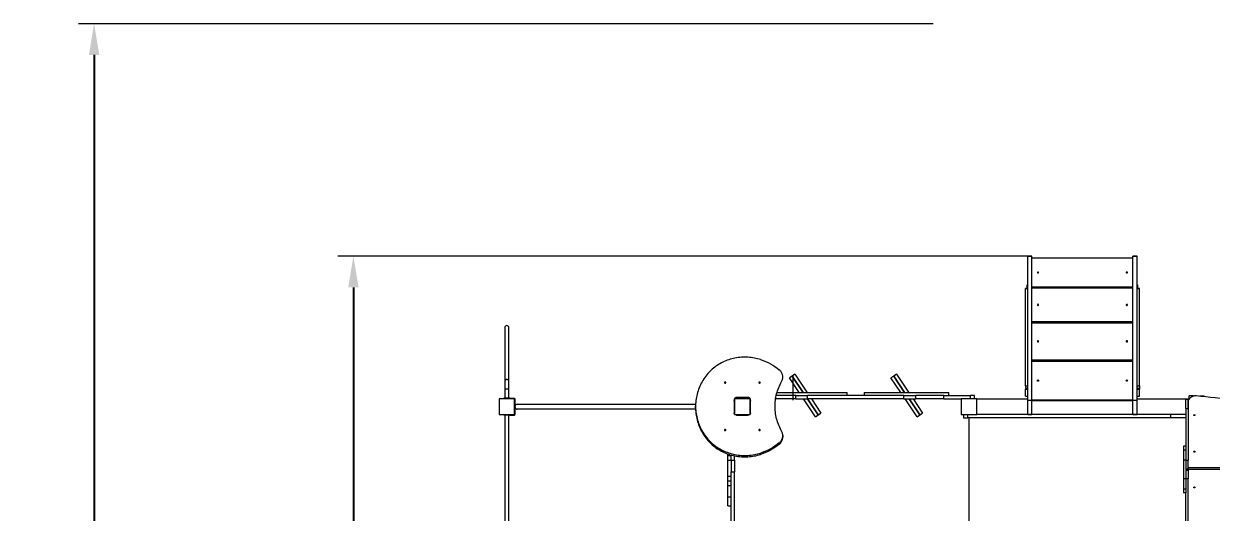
# Model space of a CAD drawing. Header units: millimetres. Extents: x -5811 to 5684, y -6797 to 6079.
# Drawn here: x -5811 to 1783, y 2952 to 6079 of the extents above; entities that cross this region are included whole.
import ezdxf

# ---------------------------------------------------------------- set-up
doc = ezdxf.new("R2010")
doc.units = ezdxf.units.MM
for name, color, linetype in [('DiKom', 7, 'Continuous'), ('DIKOM_ОБЪЕКТ', 7, 'Continuous'), ('DIKOM_РАЗМЕР_ЗОНА', 7, 'Continuous'), ('DIKOM_РАЗМЕР_ОБЪЕКТА', 7, 'Continuous')]:
    doc.layers.add(name, color=color, linetype=linetype)
doc.styles.add('style1', font='arial.ttf', dxfattribs={"width": 0.8})
doc.dimstyles.new('1-50', dxfattribs={"dimtxt": 300, "dimasz": 200, "dimexe": 100, "dimexo": 0, "dimgap": 100, "dimtad": 1, "dimdec": 0, "dimtxsty": 'style1', "dimcen": 0, "dimclrd": 7, "dimclre": 7, "dimadec": 1, "dimazin": 2, "dimtfac": 1, "dimtdec": 0, "dimtmove": 0, "dimatfit": 3, "dimfxl": 0, "dimlwd": 25, "dimlwe": 18, "dimarcsym": 0})

# ---------------------------------------------------------------- blocks, each defined once
blk = doc.blocks.new('*D12')
at = {"layer": 'Defpoints', "color": 0, "transparency": 16777216}
for p in [(609, 4591.7), (-3703.3, -2288.3), (390.5, -2288.3)]:
    blk.add_point(p, dxfattribs=at)
at = {"layer": 'DIKOM_РАЗМЕР_ОБЪЕКТА', "color": 7, "lineweight": 18, "transparency": 16777216}
for p, q in [((609, 4591.7), (-3803.3, 4591.7)), ((390.5, -2288.3), (-3803.3, -2288.3))]:
    blk.add_line(p, q, dxfattribs=at)
at = {"layer": 'DIKOM_РАЗМЕР_ОБЪЕКТА', "color": 7, "lineweight": 25, "transparency": 16777216}
blk.add_line((-3703.3, 4391.7), (-3703.3, -2088.3), dxfattribs=at)
at = {"layer": 'DIKOM_РАЗМЕР_ОБЪЕКТА', "color": 7, "transparency": 16777216}
for points in [[(-3736.6, 4391.7), (-3670, 4391.7), (-3703.3, 4591.7)], [(-3736.6, -2088.3), (-3670, -2088.3), (-3703.3, -2288.3)]]:
    blk.add_solid(points, dxfattribs=at)
at = {"layer": 'DIKOM_РАЗМЕР_ОБЪЕКТА', "color": 0, "transparency": 16777216, "insert": (-3956.5, 837.6), "char_height": 300, "attachment_point": 5, "rotation": 90, "style": 'style1'}
blk.add_mtext('6900', dxfattribs=at)
blk = doc.blocks.new('*D13')
at = {"layer": 'Defpoints', "color": 0, "transparency": 16777216}
for p in [(4.3, 6079.2), (-5361.4, -5288.3), (-316, -5288.3)]:
    blk.add_point(p, dxfattribs=at)
at = {"layer": 'DIKOM_РАЗМЕР_ЗОНА', "color": 7, "lineweight": 18, "transparency": 16777216}
for p, q in [((4.3, 6079.2), (-5461.4, 6079.2)), ((-316, -5288.3), (-5461.4, -5288.3))]:
    blk.add_line(p, q, dxfattribs=at)
at = {"layer": 'DIKOM_РАЗМЕР_ЗОНА', "color": 7, "lineweight": 25, "transparency": 16777216}
blk.add_line((-5361.4, 5879.2), (-5361.4, -5088.3), dxfattribs=at)
at = {"layer": 'DIKOM_РАЗМЕР_ЗОНА', "color": 7, "transparency": 16777216}
for points in [[(-5394.7, 5879.2), (-5328, 5879.2), (-5361.4, 6079.2)], [(-5394.7, -5088.3), (-5328, -5088.3), (-5361.4, -5288.3)]]:
    blk.add_solid(points, dxfattribs=at)
at = {"layer": 'DIKOM_РАЗМЕР_ЗОНА', "color": 0, "transparency": 16777216, "insert": (-5614.5, 946.6), "char_height": 300, "attachment_point": 5, "rotation": 90, "style": 'style1'}
blk.add_mtext('11400', dxfattribs=at)
blk = doc.blocks.new('A$C7D4919E4')
at = {"color": 7, "linetype": 'Continuous', "lineweight": 15}
for p, q in [((-443, 450), (-443, 471)), ((-416.3, 471), (-443, 471)), ((-373.7, 471), (-374.6, 471)), ((-373.7, 471), (-346.8, 471)), ((-373.7, 470.9), (-373.7, 471)), ((-346.8, 467.7), (-346.8, 471)), ((350.8, 471), (377.7, 471)), ((350.8, 467.7), (350.8, 471)), ((378.6, 471), (377.7, 471)), ((377.7, 470.9), (377.7, 471)), ((447, 471), (420.3, 471)), ((447, 450), (447, 471)), ((-463, 450), (-448, 450)), ((-463, 389.9), (-463, 450)), ((-463, 450), (-448, 450)), ((-463, 450), (-463, 450)), ((-463, 389.9), (-448, 389.9)), ((-463, 389.9), (-463, 149.6)), ((-442.7, 450), (-448, 450)), ((-448, 389.9), (-448, 450)), ((-448, 389.9), (-448, 59.9)), ((-114, 450), (118, 450)), ((-49, 450), (-49, 448.2)), ((-28, 450), (-28, 448)), ((51, 450), (51, 448.2)), ((72, 450), (72, 448.6)), ((452, 450), (446.7, 450)), ((452, 450), (467, 450)), ((452, 389.9), (452, 450)), ((452, 450), (467, 450)), ((452, 389.9), (467, 389.9)), ((452, 389.9), (452, 59.9)), ((467, 389.9), (467, 450)), ((467, 450), (467, 450)), ((467, 389.9), (467, 149.6)), ((-463, 150), (-478, 150)), ((-478, 150), (-478, 125)), ((-463, 150), (-478, 150)), ((-478, 150), (-478, 150)), ((-463, 125), (-478, 125)), ((-478, 125), (-478, 59.9)), ((-463, 149.6), (-463, 125)), ((-463, 125), (-463, 59.9)), ((482, 150), (467, 150)), ((482, 150), (467, 150)), ((467, 149.6), (467, 125)), ((482, 125), (467, 125)), ((467, 125), (467, 59.9)), ((482, 150), (482, 125)), ((482, 150), (482, 150)), ((482, 125), (482, 59.9)), ((-463, 59.9), (-478, 59.9)), ((-478, 59.9), (-478, -59.9)), ((-463, 59.9), (-463, -59.9)), ((-463, 59.9), (-448, 59.9)), ((-463, 5.2), (-448, 5.2)), ((-463, 0), (-448, 0)), ((-448, 5.2), (-448, 59.9)), ((1, 10.5), (-448, 10.5)), ((-448, 0), (-448, 5.2)), ((-448, 2.3), (-9, 2.3)), ((-9, 8.6), (-9, 2.3)), ((-3, 4.6), (-3, -2.9)), ((1, 3), (-3, 3)), ((1, 3), (1, 10.5)), ((7, 2.7), (7, 5.3)), ((7, -4.8), (7, 2.7)), ((452, 59.9), (467, 59.9)), ((452, 5.2), (452, 59.9)), ((452, 5.2), (467, 5.2)), ((452, 0), (452, 5.2)), ((452, 0), (467, 0)), ((482, 59.9), (467, 59.9)), ((467, 59.9), (467, -59.9)), ((482, 59.9), (482, -59.9)), ((-463, -59.9), (-478, -59.9)), ((-478, -59.9), (-478, -125)), ((-448, 0), (-463, 0)), ((-448, -5.2), (-463, -5.2)), ((-463, -59.9), (-463, -125)), ((-448, -59.9), (-463, -59.9)), ((-448, 0), (-448, -5.2)), ((-448, -5.2), (-448, -59.9)), ((-448, -389.9), (-448, -59.9)), ((-3, -2.9), (-3, -5.5)), ((3, -3.2), (3, -10.7)), ((3, -3.2), (7, -3.2)), ((3, -10.7), (452, -10.7)), ((452, -2.5), (13, -2.5)), ((13, -8.7), (13, -2.5)), ((467, 0), (452, 0)), ((452, 0), (452, -5.2)), ((467, -5.2), (452, -5.2)), ((452, -5.2), (452, -59.9)), ((467, -59.9), (452, -59.9)), ((452, -389.9), (452, -59.9)), ((482, -59.9), (467, -59.9)), ((467, -59.9), (467, -125)), ((482, -59.9), (482, -125)), ((-463, -125), (-478, -125)), ((-478, -125), (-478, -150)), ((-463, -150), (-478, -150)), ((-463, -150), (-478, -150)), ((-478, -150), (-478, -150)), ((-463, -125), (-463, -149.6)), ((-463, -389.9), (-463, -149.6)), ((482, -125), (467, -125)), ((467, -125), (467, -149.6)), ((467, -389.9), (467, -149.6)), ((482, -150), (467, -150)), ((482, -150), (467, -150)), ((482, -125), (482, -150)), ((482, -150), (482, -150)), ((-448, -389.9), (-463, -389.9)), ((-463, -389.9), (-463, -450)), ((-448, -450), (-463, -450)), ((-448, -389.9), (-448, -450)), ((-448, -450), (-442.7, -450)), ((-443, -450), (-443, -471)), ((180.6, -453), (-176.6, -453)), ((118.2, -450), (-114.2, -450)), ((446.7, -450), (452, -450)), ((447, -450), (447, -471)), ((467, -389.9), (452, -389.9)), ((452, -389.9), (452, -450)), ((467, -450), (452, -450)), ((467, -389.9), (467, -450)), ((-416.3, -471), (-443, -471)), ((-373.7, -471), (-346.8, -471)), ((-346.8, -467.7), (-346.8, -471)), ((350.8, -467.7), (350.8, -471)), ((350.8, -471), (377.7, -471)), ((447, -471), (420.3, -471))]:
    blk.add_line(p, q, dxfattribs=at)
at = {"color": 7, "linetype": 'Continuous', "lineweight": 15, "flags": 128}
for points in [[(-448, 430.7), (-447.8, 434.5), (-447.2, 438.2), (-446.3, 441.9), (-445, 445.5), (-443.3, 449), (-441.3, 452.3), (-439, 455.5), (-436.3, 458.5), (-433.4, 461.3), (-430.1, 463.9), (-426.7, 466.2), (-423, 468.2), (-419.1, 469.9), (-415.1, 471.4), (-410.9, 472.5), (-406.7, 473.3), (-402.4, 473.8), (-398, 474)], [(-398, 474), (-367.4, 470.1), (-336.8, 466.6), (-306.2, 463.3), (-275.5, 460.4), (-244.7, 457.7), (-214, 455.4), (-183.2, 453.4), (-152.3, 451.7), (-121.5, 450.3), (-90.6, 449.2), (-59.8, 448.4), (-28.9, 448), (2, 447.8), (32.9, 448), (63.8, 448.4), (94.6, 449.2), (125.5, 450.3), (156.3, 451.7), (187.2, 453.4), (218, 455.4), (248.7, 457.7), (279.5, 460.4), (310.2, 463.3), (340.8, 466.6), (371.4, 470.1), (402, 474)], [(402, 474), (406.4, 473.8), (410.7, 473.3), (414.9, 472.5), (419.1, 471.4), (423.1, 469.9), (427, 468.2), (430.7, 466.2), (434.1, 463.9), (437.4, 461.3), (440.3, 458.5), (443, 455.5), (445.3, 452.3), (447.3, 449), (449, 445.5), (450.3, 441.9), (451.2, 438.2), (451.8, 434.5), (452, 430.7)], [(-405.5, 348.4), (-405.7, 347.4), (-406.2, 346.5), (-407.1, 345.8), (-408.1, 345.4), (-409.3, 345.4), (-410.4, 345.6), (-411.4, 346.1), (-412.1, 346.9), (-412.5, 347.9), (-412.5, 348.9), (-412.1, 349.8), (-411.4, 350.6), (-410.4, 351.2), (-409.3, 351.4), (-408.1, 351.3), (-407.1, 350.9), (-406.2, 350.2), (-405.7, 349.4), (-405.5, 348.4)], [(416.5, 348.4), (416.3, 347.4), (415.8, 346.5), (414.9, 345.8), (413.9, 345.4), (412.7, 345.4), (411.6, 345.6), (410.6, 346.1), (409.9, 346.9), (409.5, 347.9), (409.5, 348.9), (409.9, 349.8), (410.6, 350.6), (411.6, 351.2), (412.7, 351.4), (413.9, 351.3), (414.9, 350.9), (415.8, 350.2), (416.3, 349.4), (416.5, 348.4)], [(-405.5, 114.5), (-405.7, 113.5), (-406.2, 112.6), (-407.1, 111.9), (-408.1, 111.5), (-409.3, 111.5), (-410.4, 111.7), (-411.4, 112.2), (-412.1, 113), (-412.5, 114), (-412.5, 115), (-412.1, 115.9), (-411.4, 116.7), (-410.4, 117.3), (-409.3, 117.5), (-408.1, 117.4), (-407.1, 117), (-406.2, 116.3), (-405.7, 115.5), (-405.5, 114.5)], [(416.5, 114.5), (416.3, 113.5), (415.8, 112.6), (414.9, 111.9), (413.9, 111.5), (412.7, 111.5), (411.6, 111.7), (410.6, 112.2), (409.9, 113), (409.5, 114), (409.5, 115), (409.9, 115.9), (410.6, 116.7), (411.6, 117.3), (412.7, 117.5), (413.9, 117.4), (414.9, 117), (415.8, 116.3), (416.3, 115.5), (416.5, 114.5)], [(-9, 2.3), (-7.8, 2.2), (-6.7, 1.9), (-5.7, 1.5), (-4.8, 0.8), (-4, 0), (-3.5, -0.9), (-3.1, -1.8), (-3, -2.9)], [(-3.3, 6.3), (-3.1, 5.7), (-3, 4.6)], [(-3, 2), (-2.9, 1), (-2.5, 0.1), (-2, -0.8), (-1.2, -1.6), (-0.3, -2.3), (0.7, -2.8), (1.8, -3.1), (3, -3.2)], [(7, 5.3), (6.9, 6.3), (6.5, 7.3), (6, 8.2), (5.2, 9), (4.3, 9.6), (3.3, 10.1), (2.2, 10.4), (1, 10.5)], [(7, -2.2), (6.9, -1.2), (6.5, -0.2), (6, 0.7), (5.2, 1.5), (4.3, 2.2), (3.3, 2.6), (2.2, 2.9), (1, 3)], [(13, -2.5), (11.8, -2.4), (10.7, -2.1), (9.7, -1.6), (8.8, -0.9), (8, -0.2), (7.5, 0.7), (7.1, 1.7), (7, 2.7)], [(-3, -5.5), (-2.9, -6.5), (-2.5, -7.4), (-2, -8.3), (-1.2, -9.1), (-0.3, -9.8), (0.7, -10.3), (1.8, -10.6), (3, -10.7)], [(7.2, -6.1), (7.1, -5.8), (7, -4.8)], [(-412.5, -114.6), (-412.3, -113.6), (-411.8, -112.7), (-410.9, -112), (-409.9, -111.6), (-408.7, -111.6), (-407.6, -111.8), (-406.6, -112.3), (-405.9, -113.1), (-405.5, -114.1), (-405.5, -115.1), (-405.9, -116), (-406.6, -116.8), (-407.6, -117.4), (-408.7, -117.6), (-409.9, -117.5), (-410.9, -117.1), (-411.8, -116.4), (-412.3, -115.6), (-412.5, -114.6)], [(409.5, -114.6), (409.7, -113.6), (410.2, -112.7), (411.1, -112), (412.1, -111.6), (413.3, -111.6), (414.4, -111.8), (415.4, -112.3), (416.1, -113.1), (416.5, -114.1), (416.5, -115.1), (416.1, -116), (415.4, -116.8), (414.4, -117.4), (413.3, -117.6), (412.1, -117.5), (411.1, -117.1), (410.2, -116.4), (409.7, -115.6), (409.5, -114.6)], [(-412.5, -348.4), (-412.3, -347.4), (-411.8, -346.5), (-410.9, -345.9), (-409.9, -345.5), (-408.7, -345.4), (-407.6, -345.6), (-406.6, -346.2), (-405.9, -347), (-405.5, -347.9), (-405.5, -348.9), (-405.9, -349.8), (-406.6, -350.6), (-407.6, -351.2), (-408.7, -351.4), (-409.9, -351.3), (-410.9, -350.9), (-411.8, -350.3), (-412.3, -349.4), (-412.5, -348.4)], [(409.5, -348.4), (409.7, -347.4), (410.2, -346.5), (411.1, -345.9), (412.1, -345.5), (413.3, -345.4), (414.4, -345.6), (415.4, -346.2), (416.1, -347), (416.5, -347.9), (416.5, -348.9), (416.1, -349.8), (415.4, -350.6), (414.4, -351.2), (413.3, -351.4), (412.1, -351.3), (411.1, -350.9), (410.2, -350.3), (409.7, -349.4), (409.5, -348.4)], [(-398, -474), (-402.4, -473.8), (-406.7, -473.3), (-410.9, -472.5), (-415.1, -471.4), (-419.1, -469.9), (-423, -468.2), (-426.7, -466.1), (-430.1, -463.8), (-433.4, -461.3), (-436.3, -458.5), (-439, -455.5), (-441.3, -452.3), (-443.3, -449), (-445, -445.5), (-446.3, -441.9), (-447.2, -438.2), (-447.8, -434.4), (-448, -430.7)], [(402, -474), (371.4, -470.1), (340.8, -466.6), (310.2, -463.3), (279.5, -460.4), (248.7, -457.7), (218, -455.4), (187.2, -453.4), (156.3, -451.7), (125.5, -450.3), (94.6, -449.2), (63.8, -448.4), (32.9, -448), (2, -447.8), (-28.9, -448), (-59.8, -448.4), (-90.6, -449.2), (-121.5, -450.3), (-152.3, -451.7), (-183.2, -453.4), (-214, -455.4), (-244.7, -457.7), (-275.5, -460.4), (-306.2, -463.3), (-336.8, -466.6), (-367.4, -470.1), (-398, -474)], [(452, -430.7), (451.8, -434.4), (451.2, -438.2), (450.3, -441.9), (449, -445.5), (447.3, -449), (445.3, -452.3), (443, -455.5), (440.3, -458.5), (437.4, -461.3), (434.1, -463.8), (430.7, -466.1), (427, -468.2), (423.1, -469.9), (419.1, -471.4), (414.9, -472.5), (410.7, -473.3), (406.4, -473.8), (402, -474)]]:
    blk.add_lwpolyline(points, dxfattribs=at)
blk = doc.blocks.new('A$C2D3B5436')
at = {"layer": 'DiKom', "color": 7, "linetype": 'Continuous', "lineweight": 15}
for p, q in [((323.4, 557.9), (314.6, 557.9)), ((533.3, 478.3), (524.4, 478.3)), ((267.3, 308.4), (367.3, 308.4)), ((267.3, 208.4), (267.3, 308.4)), ((272, 310.4), (357.1, 310.4)), ((367.3, 308.4), (367.3, 208.4)), ((258.4, 221.4), (258.4, 295.4)), ((267.3, 295.4), (258.4, 295.4)), ((370.7, 295.4), (370.7, 221.4)), ((267.3, 221.4), (258.4, 221.4)), ((367.3, 208.4), (267.3, 208.4)), ((357.1, 206.4), (272, 206.4)), ((622.5, 141.7), (613.6, 141.7)), ((558.1, 22.9), (549.2, 22.9)), ((502.3, 0), (511.1, 0))]:
    blk.add_line(p, q, dxfattribs=at)
at = {"layer": 'DiKom', "color": 7, "linetype": 'Continuous', "lineweight": 15, "flags": 128}
for points in [[(104.7, 478.3), (113.1, 485.3), (121.7, 492), (130.4, 498.4), (139.4, 504.5), (148.5, 510.3), (157.7, 515.8), (167.2, 521), (176.7, 525.9), (186.4, 530.4), (196.2, 534.6), (206.1, 538.4), (216.1, 541.9), (226.2, 545.1), (236.4, 547.9), (246.7, 550.4), (257, 552.5), (267.4, 554.3), (277.8, 555.8), (288.3, 556.8), (298.8, 557.5), (309.3, 557.9), (319.8, 557.9), (330.3, 557.5), (340.8, 556.8), (351.3, 555.8), (361.7, 554.3), (372.1, 552.5), (382.4, 550.4), (392.7, 547.9), (402.9, 545.1), (413, 541.9), (423, 538.4), (432.9, 534.6), (442.8, 530.4), (452.4, 525.9), (462, 521), (471.4, 515.8), (480.7, 510.3), (489.8, 504.5), (498.7, 498.4), (507.5, 492), (516, 485.3), (524.4, 478.3)], [(323.4, 557.9), (328.7, 557.9), (339.2, 557.5), (349.7, 556.8), (360.2, 555.8), (370.6, 554.3), (381, 552.5), (391.3, 550.4), (401.6, 547.9), (411.8, 545.1), (421.9, 541.9), (431.9, 538.4), (441.8, 534.6), (451.6, 530.4), (461.3, 525.9), (470.9, 521), (480.3, 515.8), (489.5, 510.3), (498.6, 504.5), (507.6, 498.4), (516.3, 492), (524.9, 485.3), (533.3, 478.3)], [(15.6, 141.7), (12.6, 151.5), (9.9, 161.5), (7.5, 171.6), (5.5, 181.7), (3.8, 192), (2.4, 202.3), (1.3, 212.6), (0.5, 223), (0.1, 233.4), (0, 243.8), (0.2, 254.2), (0.8, 264.6), (1.7, 274.9), (2.9, 285.2), (4.4, 295.5), (6.2, 305.7), (8.4, 315.8), (10.9, 325.9), (13.7, 335.8), (16.8, 345.6), (20.2, 355.3), (24, 364.9), (28, 374.3), (32.3, 383.6), (36.9, 392.6), (41.8, 401.5), (46.9, 410.3), (52.4, 418.8), (58.1, 427.1), (64, 435.1), (70.2, 443), (76.7, 450.6), (83.3, 457.9), (90.3, 465), (97.4, 471.8), (104.7, 478.3)], [(524.4, 478.3), (531.8, 471.8), (538.9, 465), (545.8, 457.9), (552.5, 450.6), (558.9, 443), (565.1, 435.1), (571.1, 427.1), (576.8, 418.8), (582.2, 410.3), (587.4, 401.5), (592.2, 392.6), (596.8, 383.6), (601.2, 374.3), (605.2, 364.9), (608.9, 355.3), (612.3, 345.6), (615.4, 335.8), (618.2, 325.9), (620.7, 315.8), (622.9, 305.7), (624.7, 295.5), (626.3, 285.2), (627.5, 274.9), (628.4, 264.6), (628.9, 254.2), (629.1, 243.8), (629, 233.4), (628.6, 223), (627.9, 212.6), (626.8, 202.3), (625.4, 192), (623.7, 181.7), (621.6, 171.6), (619.2, 161.5), (616.6, 151.5), (613.6, 141.7)], [(533.3, 478.3), (540.6, 471.8), (547.8, 465), (554.7, 457.9), (561.4, 450.6), (567.8, 443), (574, 435.1), (580, 427.1), (585.6, 418.8), (591.1, 410.3), (596.2, 401.5), (601.1, 392.6), (605.7, 383.6), (610, 374.3), (614.1, 364.9), (617.8, 355.3), (621.2, 345.6), (624.3, 335.8), (627.1, 325.9), (629.6, 315.8), (631.8, 305.7), (633.6, 295.5), (635.2, 285.2), (636.4, 274.9), (637.2, 264.6), (637.8, 254.2), (638, 243.8), (637.9, 233.4), (637.5, 223), (636.7, 212.6), (635.7, 202.3), (634.3, 192), (632.5, 181.7), (630.5, 171.6), (628.1, 161.5), (625.4, 151.5), (622.5, 141.7)], [(166.4, 368.4), (166.2, 367.3), (165.7, 366.2), (165, 365.3), (164.1, 364.7), (163, 364.5), (161.9, 364.5), (160.9, 365), (160.1, 365.7), (159.5, 366.7), (159.2, 367.9), (159.2, 369), (159.5, 370.2), (160.1, 371.2), (160.9, 371.9), (161.9, 372.3), (163, 372.4), (164.1, 372.2), (165, 371.6), (165.7, 370.7), (166.2, 369.6), (166.4, 368.4)], [(258.4, 295.4), (258.6, 297.8), (259.1, 300.1), (259.9, 302.3), (261, 304.3), (262.4, 306.1), (264, 307.6), (265.8, 308.8), (267.8, 309.7), (269.9, 310.3), (272, 310.4)], [(470, 368.4), (469.9, 367.3), (469.4, 366.2), (468.7, 365.3), (467.7, 364.7), (466.7, 364.5), (465.6, 364.5), (464.6, 365), (463.7, 365.7), (463.1, 366.7), (462.8, 367.9), (462.8, 369), (463.1, 370.2), (463.7, 371.2), (464.6, 371.9), (465.6, 372.3), (466.7, 372.4), (467.7, 372.2), (468.7, 371.6), (469.4, 370.7), (469.9, 369.6), (470, 368.4)], [(166.4, 148.4), (166.2, 147.3), (165.7, 146.2), (165, 145.3), (164.1, 144.7), (163, 144.5), (161.9, 144.5), (160.9, 145), (160.1, 145.7), (159.5, 146.7), (159.2, 147.9), (159.2, 149), (159.5, 150.2), (160.1, 151.2), (160.9, 151.9), (161.9, 152.3), (163, 152.4), (164.1, 152.2), (165, 151.6), (165.7, 150.7), (166.2, 149.6), (166.4, 148.4)], [(272, 206.4), (269.9, 206.6), (267.8, 207.2), (265.8, 208.1), (264, 209.3), (262.4, 210.8), (261, 212.6), (259.9, 214.6), (259.1, 216.8), (258.6, 219.1), (258.4, 221.4)], [(470, 148.4), (469.9, 147.3), (469.4, 146.2), (468.7, 145.3), (467.7, 144.7), (466.7, 144.5), (465.6, 144.5), (464.6, 145), (463.7, 145.7), (463.1, 146.7), (462.8, 147.9), (462.8, 149), (463.1, 150.2), (463.7, 151.2), (464.6, 151.9), (465.6, 152.3), (466.7, 152.4), (467.7, 152.2), (468.7, 151.6), (469.4, 150.7), (469.9, 149.6), (470, 148.4)], [(155.3, 7.4), (151.1, 5.3), (146.8, 3.6), (142.4, 2.1), (138, 1.1), (133.5, 0.4), (128.9, 0), (124.3, 0.1), (119.8, 0.4), (115.3, 1.2), (110.8, 2.3), (106.4, 3.7), (102.1, 5.5), (98, 7.7), (94, 10.1), (90.2, 12.9), (86.6, 15.9), (83.1, 19.3), (80, 22.9)], [(473.9, 7.4), (464.3, 12.5), (454.5, 17.3), (444.7, 21.8), (434.7, 25.9), (424.6, 29.7), (414.4, 33.2), (404.2, 36.3), (393.8, 39.1), (383.4, 41.5), (372.9, 43.6), (362.4, 45.4), (351.8, 46.8), (341.2, 47.9), (330.5, 48.6), (319.9, 48.9), (309.2, 48.9), (298.6, 48.6), (288, 47.9), (277.3, 46.8), (266.8, 45.4), (256.2, 43.6), (245.7, 41.5), (235.3, 39.1), (225, 36.3), (214.7, 33.2), (204.5, 29.7), (194.4, 25.9), (184.5, 21.8), (174.6, 17.3), (164.9, 12.5), (155.3, 7.4)], [(549.2, 22.9), (546, 19.3), (542.6, 15.9), (538.9, 12.9), (535.1, 10.1), (531.1, 7.7), (527, 5.5), (522.7, 3.7), (518.3, 2.3), (513.9, 1.2), (509.4, 0.4), (504.8, 0.1), (500.2, 0), (495.7, 0.4), (491.2, 1.1), (486.7, 2.1), (482.3, 3.6), (478, 5.3), (473.9, 7.4)], [(558.1, 22.9), (554.9, 19.3), (551.5, 15.9), (547.8, 12.9), (544, 10.1), (540, 7.7), (535.9, 5.5), (531.6, 3.7), (527.2, 2.3), (522.8, 1.2), (518.2, 0.4), (513.7, 0.1), (511.1, 0)]]:
    blk.add_lwpolyline(points, dxfattribs=at)
at = {"layer": 'DiKom', "color": 7, "linetype": 'Continuous', "lineweight": 15}
for centre, radius, start, end in [((281, 297.8), 12.7, 90.2762, 122.65129), ((357.1, 297.8), 12.7, 57.34871, 89.7238), ((354.8, 295.5), 16, 359.68234, 38.21214), ((281, 219.1), 12.7, 237.34871, 269.7238), ((357.1, 219.1), 12.7, 270.2762, 302.65129), ((354.9, 221.3), 15.8, 321.59914, 0.51379), ((357.8, 250.1), 359, 197.58539, 219.29367), ((271.4, 250.1), 359, 320.70633, 342.41461), ((280.2, 250.1), 359, 320.70633, 342.41461)]:
    blk.add_arc(centre, radius, start, end, dxfattribs=at)
blk = doc.blocks.new('A$C4BD2158A')
at = {"layer": 'DiKom', "color": 7, "linetype": 'Continuous', "lineweight": 15}
for p, q in [((358.6, 33.5), (13.3, 33.5)), ((13.3, 6.5), (358.6, 6.5)), ((407.9, 33.5), (358.6, 33.5)), ((358.6, 6.5), (407.9, 6.5)), ((465.9, 33.5), (407.9, 33.5)), ((407.9, 33.5), (407.9, 6.5)), ((407.9, 6.5), (465.9, 6.5)), ((469.9, 40), (465.9, 40)), ((465.9, 40), (465.9, 0)), ((469.9, 0), (465.9, 0))]:
    blk.add_line(p, q, dxfattribs=at)
for centre in [(13.5, 20), (358.9, 20)]:
    blk.add_arc(centre, 13.5, 90.99213, 269.00787, dxfattribs=at)

msp = doc.modelspace()

# ---------------------------------------------------------------- linework, layer by layer
at = {"layer": 'DIKOM_ОБЪЕКТ', "color": 7, "linetype": 'Continuous', "lineweight": 15}
for p, q in [((636, 4591.7), (609, 4591.7)), ((609, 4590.5), (609, 4591.7)), ((609, 4590.5), (636, 4590.5)), ((609, 3670.6), (609, 4590.5)), ((636, 4590.5), (636, 4591.7)), ((636, 3670.6), (636, 4590.5)), ((1282, 4579.2), (636, 4579.2)), ((1309, 4591.7), (1282, 4591.7)), ((1282, 4590.5), (1282, 4591.7)), ((1282, 4590.5), (1309, 4590.5)), ((1282, 3670.6), (1282, 4590.5)), ((1309, 4590.5), (1309, 4591.7)), ((1309, 3670.6), (1309, 4590.5)), ((606, 4384.8), (606, 4407.6)), ((606, 4407.6), (609, 4407.6)), ((1309, 4407.6), (1312, 4407.6)), ((1312, 4407.6), (1312, 4384.8)), ((609, 4384.8), (594, 4384.8)), ((594, 4384), (594, 4384.8)), ((594, 4384), (609, 4384)), ((594, 3761), (594, 4384)), ((636, 4395.2), (1282, 4395.2)), ((1282, 4386.5), (636, 4386.5)), ((1324, 4384.8), (1309, 4384.8)), ((1309, 4384), (1324, 4384)), ((1324, 4384), (1324, 4384.8)), ((1324, 3761), (1324, 4384)), ((636, 4173.2), (1282, 4173.2)), ((1282, 4163.4), (636, 4163.4)), ((636, 3928.9), (1282, 3928.9)), ((636, 3919.5), (1282, 3919.5)), ((1282, 3918.4), (636, 3918.4)), ((-898, 3824), (-915.4, 3812.3)), ((-853.3, 3719.6), (-915.4, 3812.3)), ((-880.5, 3835.7), (-898, 3824)), ((-828, 3719.6), (-898, 3824)), ((-898, 3824), (-828, 3719.6)), ((-891, 3670.6), (-891, 3828.7)), ((-880.5, 3835.7), (-803.5, 3720.6)), ((-248, 3824), (-265.4, 3812.3)), ((-203.3, 3719.6), (-265.4, 3812.3)), ((-230.5, 3835.7), (-248, 3824)), ((-248, 3824), (-178, 3719.6)), ((-178, 3719.6), (-248, 3824)), ((-230.5, 3835.7), (-153.5, 3720.6)), ((594, 3761), (609, 3761)), ((594, 3761), (594, 3746.2)), ((594, 3746.2), (609, 3746.2)), ((594, 3746.2), (594, 3740.7)), ((594, 3694.3), (594, 3740.7)), ((594, 3740.7), (609, 3740.7)), ((1309, 3761), (1324, 3761)), ((1309, 3746.2), (1324, 3746.2)), ((1309, 3740.7), (1324, 3740.7)), ((1324, 3761), (1324, 3746.2)), ((1324, 3746.2), (1324, 3740.7)), ((1324, 3694.3), (1324, 3740.7)), ((-2672, 3677.6), (-2772, 3677.6)), ((-2772, 3677.6), (-2772, 3577.6)), ((-2702, 3677.6), (-2702, 3681.6)), ((-2674, 3680.6), (-2702, 3680.6)), ((-2672, 3577.6), (-2672, 3677.6)), ((-2669, 3579.6), (-2669, 3675.6)), ((-874.8, 3677.6), (-1003, 3677.6)), ((-874.8, 3698.6), (-999.2, 3698.6)), ((-993.9, 3719.6), (-546, 3719.6)), ((-874.8, 3677.6), (-874.8, 3698.6)), ((-874.8, 3698.6), (-799.2, 3698.6)), ((-874.8, 3677.6), (-799.2, 3677.6)), ((-748.5, 3563.1), (-825.2, 3677.6)), ((-803.5, 3720.6), (-805, 3719.6)), ((-803.5, 3720.6), (-802.8, 3719.6)), ((-731, 3574.8), (-799.9, 3677.6)), ((-799.9, 3677.6), (-731, 3574.8)), ((-799.2, 3677.6), (-799.2, 3698.6)), ((-182.8, 3698.6), (-799.2, 3698.6)), ((-182.8, 3677.6), (-799.2, 3677.6)), ((-774.6, 3677.6), (-713.6, 3586.4)), ((-546, 3698.6), (-546, 3719.6)), ((-436, 3719.6), (-436, 3698.6)), ((-436, 3719.6), (104, 3719.6)), ((-182.8, 3677.6), (-182.8, 3698.6)), ((-182.8, 3698.6), (-107.2, 3698.6)), ((-182.8, 3677.6), (-107.2, 3677.6)), ((-98.5, 3563.1), (-175.2, 3677.6)), ((-153.5, 3720.6), (-155, 3719.6)), ((-153.5, 3720.6), (-152.8, 3719.6)), ((-149.9, 3677.6), (-81, 3574.8)), ((-81, 3574.8), (-149.9, 3677.6)), ((-124.6, 3677.6), (-63.6, 3586.4)), ((-107.2, 3677.6), (-107.2, 3698.6)), ((72.5, 3698.6), (-107.2, 3698.6)), ((72.5, 3677.6), (-107.2, 3677.6)), ((72.5, 3677.6), (72.5, 3698.6)), ((72.5, 3698.6), (244, 3698.6)), ((72.5, 3677.6), (184, 3677.6)), ((104, 3698.6), (104, 3719.6)), ((184, 3677.6), (184, 3577.6)), ((284, 3677.6), (184, 3677.6)), ((244, 3677.6), (244, 3698.6)), ((269, 3698.6), (244, 3698.6)), ((269, 3677.6), (269, 3698.6)), ((284, 3577.6), (284, 3677.6)), ((284, 3677.6), (609, 3677.6)), ((594, 3694.3), (609, 3694.3)), ((609, 3577.6), (609, 3670.6)), ((609, 3670.6), (636, 3670.6)), ((636, 3671.6), (1282, 3671.6)), ((636, 3577.6), (636, 3670.6)), ((636, 3667.3), (1282, 3667.3)), ((1282, 3577.6), (1282, 3670.6)), ((1282, 3670.6), (1309, 3670.6)), ((1309, 3694.3), (1324, 3694.3)), ((1309, 3677.6), (1641, 3677.6)), ((1309, 3577.6), (1309, 3670.6)), ((1634.7, 3674.9), (1634.7, 3574.9)), ((-2772, 3577.6), (-2672, 3577.6)), ((-2742, 3573.6), (-2742, 3577.6)), ((-2742, 3574.6), (-2742, 3577.6)), ((-2702, 3573.6), (-2742, 3573.6)), ((-2735.5, 3573.6), (-2735.5, 2231.6)), ((-2708.5, 2231.6), (-2708.5, 3573.6)), ((-2702, 3573.6), (-2702, 3577.6)), ((-2702, 3574.6), (-2674, 3574.6)), ((-2656, 3643.6), (-1515.2, 3643.6)), ((-2656, 3643.6), (-2534.5, 3643.6)), ((-1514.9, 3611.6), (-2656, 3611.6)), ((-2534.5, 3611.6), (-2656, 3611.6)), ((-748.5, 3563.1), (-731, 3574.8)), ((-731, 3574.8), (-713.6, 3586.4)), ((-98.5, 3563.1), (-81, 3574.8)), ((-81, 3574.8), (-63.6, 3586.4)), ((184, 3577.6), (284, 3577.6)), ((199, 3577.6), (199, 3556.6)), ((224, 3577.6), (224, 3556.6)), ((1522.5, 3577.6), (284, 3577.6)), ((609, 3577.6), (636, 3577.6)), ((1282, 3577.6), (1309, 3577.6)), ((1522.5, 3577.6), (1522.5, 3556.6)), ((1621, 3577.6), (1522.5, 3577.6)), ((199, 3556.6), (224, 3556.6)), ((1522.5, 3556.6), (224, 3556.6)), ((234, 777.6), (234, 3556.6)), ((234, 777.6), (234, 3556.6)), ((1621, 3556.6), (1522.5, 3556.6)), ((-1308, 3314.8), (-1308, 3325.4)), ((-1308, 3314.8), (-1287, 3314.8)), ((-1308, 3282.8), (-1308, 3314.8)), ((-1287, 3282.8), (-1308, 3282.8)), ((-1308, 3183.8), (-1308, 3282.8)), ((-1287, 3286.4), (-1287, 3318.8)), ((-1287, 3286.4), (-1266, 3286.4)), ((-1287, 3286.4), (-1287, 3210.8)), ((-1266, 3286.4), (-1266, 3313.7)), ((-1266, 3286.4), (-1266, 3210.8)), ((-1287, 3210.8), (-1266, 3210.8)), ((-1287, 2594.4), (-1287, 3210.8)), ((-1266, 2594.4), (-1266, 3210.8)), ((-1308, 3183.8), (-1287, 3183.8)), ((-1308, 3151.8), (-1308, 3183.8)), ((-1287, 3151.8), (-1308, 3151.8)), ((-1308, 3123.1), (-1308, 3151.8)), ((-1308, 3123.1), (-1287, 3123.1)), ((-1308, 3048.9), (-1308, 3123.1)), ((-1287, 3048.9), (-1308, 3048.9)), ((-1308, 2993.8), (-1308, 3048.9)), ((-1308, 2993.8), (-1287, 2993.8))]:
    msp.add_line(p, q, dxfattribs=at)
at = {"layer": 'DIKOM_ОБЪЕКТ', "color": 7, "linetype": 'Continuous', "lineweight": 15, "flags": 128}
for points in [[(671, 4487.2), (671.1, 4486.5), (671.4, 4485.9), (671.9, 4485.3), (672.5, 4484.9), (673.3, 4484.5), (674.1, 4484.3), (675, 4484.2), (675.9, 4484.3), (676.7, 4484.5), (677.5, 4484.9), (678.1, 4485.3), (678.6, 4485.9), (678.9, 4486.5), (679, 4487.2), (678.9, 4487.8), (678.6, 4488.5), (678.1, 4489), (677.5, 4489.5), (676.7, 4489.8), (675.9, 4490), (675, 4490.1), (674.1, 4490), (673.3, 4489.8), (672.5, 4489.5), (671.9, 4489), (671.4, 4488.5), (671.1, 4487.8), (671, 4487.2)], [(1239, 4487.2), (1239.1, 4486.5), (1239.4, 4485.9), (1239.9, 4485.3), (1240.5, 4484.9), (1241.3, 4484.5), (1242.1, 4484.3), (1243, 4484.2), (1243.9, 4484.3), (1244.7, 4484.5), (1245.5, 4484.9), (1246.1, 4485.3), (1246.6, 4485.9), (1246.9, 4486.5), (1247, 4487.2), (1246.9, 4487.8), (1246.6, 4488.5), (1246.1, 4489), (1245.5, 4489.5), (1244.7, 4489.8), (1243.9, 4490), (1243, 4490.1), (1242.1, 4490), (1241.3, 4489.8), (1240.5, 4489.5), (1239.9, 4489), (1239.4, 4488.5), (1239.1, 4487.8), (1239, 4487.2)], [(671, 4279.8), (671.1, 4279.1), (671.4, 4278.3), (671.9, 4277.7), (672.5, 4277.2), (673.3, 4276.7), (674.1, 4276.5), (675, 4276.4), (675.9, 4276.5), (676.7, 4276.7), (677.5, 4277.2), (678.1, 4277.7), (678.6, 4278.3), (678.9, 4279.1), (679, 4279.8), (678.9, 4280.6), (678.6, 4281.3), (678.1, 4282), (677.5, 4282.5), (676.7, 4282.9), (675.9, 4283.2), (675, 4283.2), (674.1, 4283.2), (673.3, 4282.9), (672.5, 4282.5), (671.9, 4282), (671.4, 4281.3), (671.1, 4280.6), (671, 4279.8)], [(1239, 4279.8), (1239.1, 4279.1), (1239.4, 4278.3), (1239.9, 4277.7), (1240.5, 4277.2), (1241.3, 4276.7), (1242.1, 4276.5), (1243, 4276.4), (1243.9, 4276.5), (1244.7, 4276.7), (1245.5, 4277.2), (1246.1, 4277.7), (1246.6, 4278.3), (1246.9, 4279.1), (1247, 4279.8), (1246.9, 4280.6), (1246.6, 4281.3), (1246.1, 4282), (1245.5, 4282.5), (1244.7, 4282.9), (1243.9, 4283.2), (1243, 4283.2), (1242.1, 4283.2), (1241.3, 4282.9), (1240.5, 4282.5), (1239.9, 4282), (1239.4, 4281.3), (1239.1, 4280.6), (1239, 4279.8)], [(671, 4046.1), (671.1, 4045.3), (671.4, 4044.5), (671.9, 4043.8), (672.5, 4043.2), (673.3, 4042.8), (674.1, 4042.5), (675, 4042.4), (675.9, 4042.5), (676.7, 4042.8), (677.5, 4043.2), (678.1, 4043.8), (678.6, 4044.5), (678.9, 4045.3), (679, 4046.1), (678.9, 4047), (678.6, 4047.8), (678.1, 4048.5), (677.5, 4049.1), (676.7, 4049.5), (675.9, 4049.8), (675, 4049.9), (674.1, 4049.8), (673.3, 4049.5), (672.5, 4049.1), (671.9, 4048.5), (671.4, 4047.8), (671.1, 4047), (671, 4046.1)], [(1239, 4046.1), (1239.1, 4045.3), (1239.4, 4044.5), (1239.9, 4043.8), (1240.5, 4043.2), (1241.3, 4042.8), (1242.1, 4042.5), (1243, 4042.4), (1243.9, 4042.5), (1244.7, 4042.8), (1245.5, 4043.2), (1246.1, 4043.8), (1246.6, 4044.5), (1246.9, 4045.3), (1247, 4046.1), (1246.9, 4047), (1246.6, 4047.8), (1246.1, 4048.5), (1245.5, 4049.1), (1244.7, 4049.5), (1243.9, 4049.8), (1243, 4049.9), (1242.1, 4049.8), (1241.3, 4049.5), (1240.5, 4049.1), (1239.9, 4048.5), (1239.4, 4047.8), (1239.1, 4047), (1239, 4046.1)]]:
    msp.add_lwpolyline(points, dxfattribs=at)
at = {"layer": 'DIKOM_ОБЪЕКТ', "color": 7, "linetype": 'Continuous', "lineweight": 15}
for centre in [(675, 3795), (1243, 3795)]:
    msp.add_circle(centre, 4, dxfattribs=at)
for centre, radius, start, end in [((675, 3790.6), 4.03, 33.53646, 146.46354), ((1243, 3790.6), 4.03, 33.53646, 146.46354), ((-2674, 3675.6), 5, 0, 90), ((-2674, 3579.6), 5, 270, 0), ((-2656, 3630.6), 13, 90, 180), ((-2656, 3624.6), 13, 180, 270)]:
    msp.add_arc(centre, radius, start, end, dxfattribs=at)

# ---------------------------------------------------------------- block references
at = {"layer": 'DIKOM_ОБЪЕКТ', "color": 7, "linetype": 'Continuous', "lineweight": 15, "rotation": 270}
msp.add_blockref('A$C4BD2158A', (-2742, 4147.5), dxfattribs=at)
at = {"layer": 'DIKOM_ОБЪЕКТ', "color": 7, "linetype": 'Continuous', "lineweight": 15, "xscale": -1, "rotation": 90.00000000000007}
msp.add_blockref('A$C2D3B5436', (-957.6, 3944.9), dxfattribs=at)
at = {"layer": 'DIKOM_ОБЪЕКТ', "color": 7, "linetype": 'Continuous', "lineweight": 15}
msp.add_blockref('A$C7D4919E4', (2084, 3225.6), dxfattribs=at)

# ---------------------------------------------------------------- dimensions: what is measured, and where the dimension line sits
at = {"layer": 'DIKOM_РАЗМЕР_ЗОНА'}
dim = msp.add_linear_dim(base=(-5361.4, -5288.3), p1=(4.3, 6079.2), p2=(-316, -5288.3), angle=90, text='11400', dimstyle='1-50', dxfattribs=at)
dim.commit()
dim.dimension.update_dxf_attribs({"geometry": '*D13', "text_midpoint": (-5361.4, 946.6), "dimtype": 160})
at = {"layer": 'DIKOM_РАЗМЕР_ОБЪЕКТА'}
dim = msp.add_linear_dim(base=(-3703.3, -2288.3), p1=(609, 4591.7), p2=(390.5, -2288.3), angle=90, text='6900', dimstyle='1-50', dxfattribs=at)
dim.commit()
dim.dimension.update_dxf_attribs({"geometry": '*D12', "text_midpoint": (-3703.3, 837.6), "dimtype": 160})

doc.saveas('drawing.dxf')
